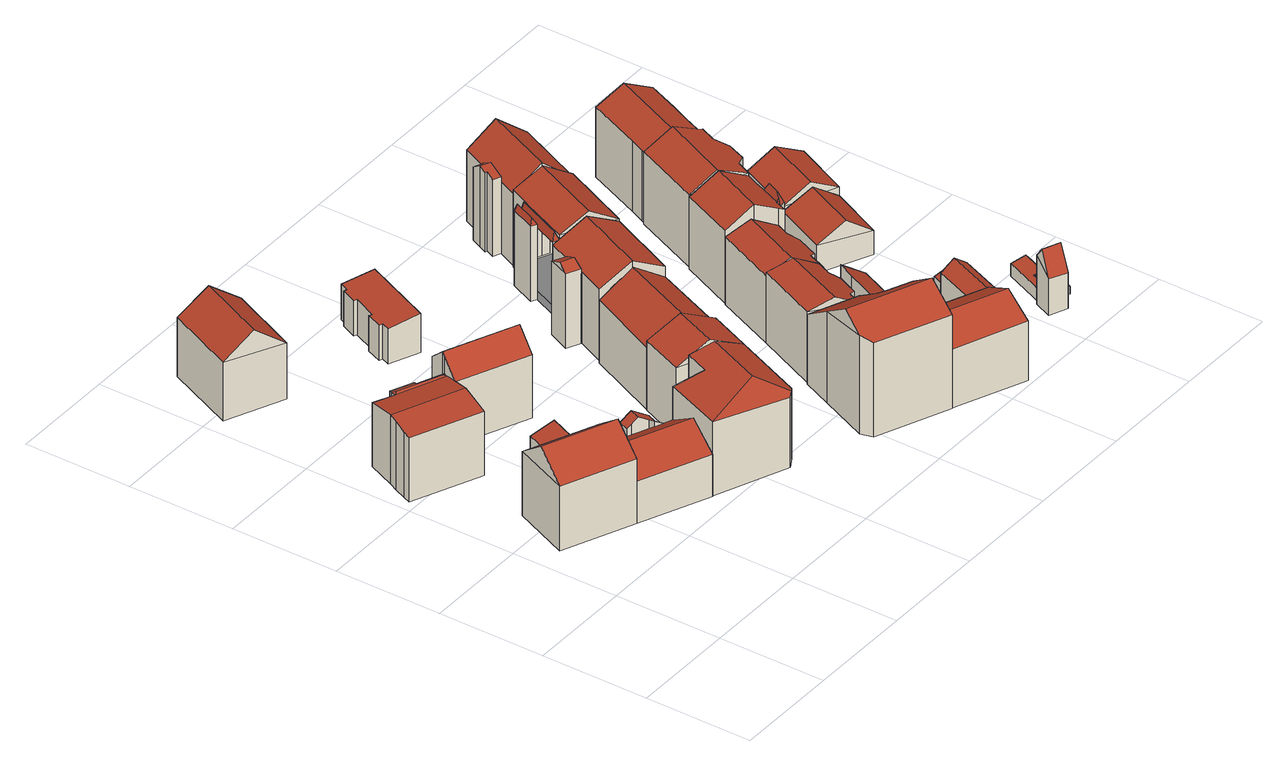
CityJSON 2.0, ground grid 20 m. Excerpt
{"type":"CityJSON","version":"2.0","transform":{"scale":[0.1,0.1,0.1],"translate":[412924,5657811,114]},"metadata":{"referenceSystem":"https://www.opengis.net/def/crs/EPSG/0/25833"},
"CityObjects":{
"building1":{"type":"Building","attributes":{"Dachtyp_tdc":"tdcGableRoof","Gemeindeschluessel":14612000,"Dachneigung":38.09,"QualitaetDacherkennung":72,"Geometrietyp2DReferenz":"3000","measuredHeight":16.77,"function":"31001_9998","roofType":"3100"},"geometry":[{"type":"Solid","lod":"2","boundaries":[[[[0,1,2,3]],[[1,4,5,2]],[[4,6,7,5]],[[6,0,3,7]],[[4,1,8]],[[0,6,9]],[[1,0,9,8]],[[6,4,8,9]],[[3,2,5,7]]]],"semantics":{"surfaces":[{"type":"WallSurface"},{"type":"RoofSurface"},{"type":"GroundSurface"}],"values":[[0,0,0,0,0,0,1,1,2]]}}]},
"building2":{"type":"Building","attributes":{"Gemeindeschluessel":14612000,"Geometrietyp2DReferenz":"3000","function":"31001_9998","roofType":"9999"},"children":["building2-1","building2-2"]},
"building2-1":{"type":"BuildingPart","attributes":{"Dachtyp_tdc":"tdcGableRoof","Dachneigung":10.34,"QualitaetDacherkennung":66,"Geometrietyp2DReferenz":"3000","measuredHeight":13.44,"roofType":"3100"},"parents":["building2"],"geometry":[{"type":"MultiSurface","lod":"2","boundaries":[[[10,11,12]],[[10,13,14,11]],[[13,15,16,14]],[[15,17,18,16]],[[17,19,20,18]],[[19,21,22,20]],[[21,23,24,22]],[[23,25,26,24]],[[25,27,28,29,26]],[[23,21,19,17,15,13]],[[13,10,30,27,25,23]],[[31,11,14,16,18,20,22,24,26,29]]],"semantics":{"surfaces":[{"type":"WallSurface"},{"type":"RoofSurface"},{"type":"GroundSurface"}],"values":[0,0,0,0,0,0,0,0,0,1,1,2]}}]},
"building2-2":{"type":"BuildingPart","attributes":{"Dachtyp_tdc":"tdcFreeFormRoof","Dachneigung":17.15,"QualitaetDacherkennung":19,"Geometrietyp2DReferenz":"3000","measuredHeight":12.52,"roofType":"5000"},"parents":["building2"],"geometry":[{"type":"MultiSurface","lod":"2","boundaries":[[[32,33,34,35]],[[33,36,31,34]],[[28,37,38,29]],[[37,39,40,38]],[[39,41,42,40]],[[41,32,35,42]],[[37,28,43]],[[28,36,44,43]],[[36,33,44]],[[33,32,41,39,37,43,44]],[[35,34,31,11,31,29,38,40,42]]],"semantics":{"surfaces":[{"type":"WallSurface"},{"type":"RoofSurface"},{"type":"GroundSurface"}],"values":[0,0,0,0,0,0,1,1,1,1,2]}}]},
"building3":{"type":"Building","attributes":{"Gemeindeschluessel":14612000,"Geometrietyp2DReferenz":"3000","function":"31001_9998","roofType":"9999"},"children":["building3-1","building3-2"]},
"building3-1":{"type":"BuildingPart","attributes":{"Dachtyp_tdc":"tdcGableRoof","Dachneigung":32.55,"QualitaetDacherkennung":63,"Geometrietyp2DReferenz":"3000","measuredHeight":11.02,"roofType":"3100"},"parents":["building3"],"geometry":[{"type":"MultiSurface","lod":"2","boundaries":[[[45,46,47,48]],[[49,50,51,52,53]],[[50,54,55,51]],[[54,56,57,55]],[[56,58,59,57]],[[58,45,48,59]],[[54,50,49,60]],[[60,61,46,45,58,56,54]],[[48,47,62,52,51,55,57,59]]],"semantics":{"surfaces":[{"type":"WallSurface"},{"type":"RoofSurface"},{"type":"GroundSurface"}],"values":[0,0,0,0,0,0,1,1,2]}}]},
"building3-2":{"type":"BuildingPart","attributes":{"Dachtyp_tdc":"tdcFreeFormRoof","Dachneigung":33.66,"QualitaetDacherkennung":36,"Geometrietyp2DReferenz":"3000","measuredHeight":11.81,"roofType":"5000"},"parents":["building3"],"geometry":[{"type":"MultiSurface","lod":"2","boundaries":[[[63,64,65,47,46]],[[64,66,5,65]],[[66,67,2,5]],[[68,69,66,64]],[[68,64,63]],[[69,68,63,61,70,53,67]],[[69,67,66]],[[2,52,62,47,65,5]]],"semantics":{"surfaces":[{"type":"WallSurface"},{"type":"RoofSurface"},{"type":"GroundSurface"}],"values":[0,0,0,1,0,1,0,2]}}]},
"building4":{"type":"Building","attributes":{"Dachtyp_tdc":"tdcPolyFlatRoof","Gemeindeschluessel":14612000,"Dachneigung":19.39,"QualitaetDacherkennung":85,"Geometrietyp2DReferenz":"3000","measuredHeight":5.54,"function":"31001_9998","roofType":"2100"},"geometry":[{"type":"Solid","lod":"2","boundaries":[[[[71,72,73,74]],[[72,75,76,73]],[[75,77,78,76]],[[77,71,74,78]],[[77,75,72,71]],[[74,73,76,78]]]],"semantics":{"surfaces":[{"type":"WallSurface"},{"type":"RoofSurface"},{"type":"GroundSurface"}],"values":[[0,0,0,0,1,2]]}}]},
"building5":{"type":"Building","attributes":{"Dachtyp_tdc":"tdcGableRoof","Gemeindeschluessel":14612000,"Dachneigung":37.72,"QualitaetDacherkennung":63,"Geometrietyp2DReferenz":"3000","measuredHeight":15.5,"function":"31001_9998","roofType":"3100"},"geometry":[{"type":"Solid","lod":"2","boundaries":[[[[79,80,81,82]],[[80,83,84,81]],[[83,85,86,84]],[[85,79,82,86]],[[83,80,87]],[[79,85,88]],[[80,79,88,87]],[[85,83,87,88]],[[82,81,84,86]]]],"semantics":{"surfaces":[{"type":"WallSurface"},{"type":"RoofSurface"},{"type":"GroundSurface"}],"values":[[0,0,0,0,0,0,1,1,2]]}}]},
"building6":{"type":"Building","attributes":{"Dachtyp_tdc":"tdcGableRoof","Gemeindeschluessel":14612000,"Dachneigung":43.06,"QualitaetDacherkennung":64,"Geometrietyp2DReferenz":"3000","measuredHeight":15.71,"function":"31001_9998","roofType":"3100"},"geometry":[{"type":"Solid","lod":"2","boundaries":[[[[89,90,91,92]],[[90,93,94,91]],[[93,95,96,94]],[[95,97,98,96]],[[97,99,100,98]],[[99,101,102,100]],[[101,89,92,102]],[[97,95,93,90]],[[90,89,101,99,97]],[[92,91,94,96,98,100,102]]]],"semantics":{"surfaces":[{"type":"WallSurface"},{"type":"RoofSurface"},{"type":"GroundSurface"}],"values":[[0,0,0,0,0,0,0,1,1,2]]}}]},
"building7":{"type":"Building","attributes":{"Dachtyp_tdc":"tdcPolyFlatRoof","Gemeindeschluessel":14612000,"Dachneigung":0,"QualitaetDacherkennung":6,"Geometrietyp2DReferenz":"3000","measuredHeight":2.08,"function":"31001_9998","roofType":"1000"},"geometry":[{"type":"Solid","lod":"2","boundaries":[[[[103,104,105,106]],[[104,107,108,105]],[[107,109,110,108]],[[109,103,106,110]],[[109,107,104,103]],[[106,105,108,110]]]],"semantics":{"surfaces":[{"type":"WallSurface"},{"type":"RoofSurface"},{"type":"GroundSurface"}],"values":[[0,0,0,0,1,2]]}}]},
"building8":{"type":"Building","attributes":{"Dachtyp_tdc":"tdcFreeFormRoof","Gemeindeschluessel":14612000,"Dachneigung":10.21,"QualitaetDacherkennung":42,"Geometrietyp2DReferenz":"3000","measuredHeight":16.27,"function":"31001_9998","roofType":"5000"},"geometry":[{"type":"Solid","lod":"2","boundaries":[[[[111,112,113,114]],[[112,115,116,113]],[[115,117,118,116]],[[117,119,120,118]],[[119,121,122,120]],[[121,123,124,122]],[[123,125,126,124]],[[125,111,114,126]],[[115,127,128,117]],[[112,111,129,128,127]],[[128,129,125,123,121,119,117]],[[115,112,127]],[[111,125,129]],[[114,113,116,118,120,122,124,126]]]],"semantics":{"surfaces":[{"type":"WallSurface"},{"type":"RoofSurface"},{"type":"GroundSurface"}],"values":[[0,0,0,0,0,0,0,0,1,1,1,0,0,2]]}}]},
"building9":{"type":"Building","attributes":{"Dachtyp_tdc":"tdcFreeFormRoof","Gemeindeschluessel":14612000,"Dachneigung":26.8,"QualitaetDacherkennung":75,"Geometrietyp2DReferenz":"3000","measuredHeight":16.56,"function":"31001_9998","roofType":"5000"},"geometry":[{"type":"Solid","lod":"2","boundaries":[[[[130,111,131,132]],[[111,133,134,131]],[[133,135,136,134]],[[135,130,132,136]],[[137,138,135,133]],[[111,130,138,137]],[[133,111,137]],[[130,135,138]],[[132,131,134,136]]]],"semantics":{"surfaces":[{"type":"WallSurface"},{"type":"RoofSurface"},{"type":"GroundSurface"}],"values":[[0,0,0,0,1,1,0,0,2]]}}]},
"building10":{"type":"Building","attributes":{"Dachtyp_tdc":"tdcPolyFlatRoof","Gemeindeschluessel":14612000,"Dachneigung":5.56,"QualitaetDacherkennung":55,"Geometrietyp2DReferenz":"3000","measuredHeight":7.43,"function":"31001_9998","roofType":"2100"},"geometry":[{"type":"Solid","lod":"2","boundaries":[[[[139,140,141,142]],[[140,143,144,141]],[[143,145,146,144]],[[145,147,148,146]],[[147,149,150,148]],[[149,151,152,150]],[[151,153,154,152]],[[153,155,156,154]],[[155,157,158,156]],[[157,159,160,158]],[[159,161,162,160]],[[161,163,164,162]],[[163,139,142,164]],[[163,161,159,157,155,153,151,149,147,145,143,140,139]],[[142,141,144,146,148,150,152,154,156,158,160,162,164]]]],"semantics":{"surfaces":[{"type":"WallSurface"},{"type":"RoofSurface"},{"type":"GroundSurface"}],"values":[[0,0,0,0,0,0,0,0,0,0,0,0,0,1,2]]}}]},
"building11":{"type":"Building","attributes":{"Dachtyp_tdc":"tdcGableRoof","Gemeindeschluessel":14612000,"Dachneigung":33.94,"QualitaetDacherkennung":64,"Geometrietyp2DReferenz":"3000","measuredHeight":16.22,"function":"31001_9998","roofType":"3100"},"geometry":[{"type":"Solid","lod":"2","boundaries":[[[[165,166,167,168]],[[166,169,170,167]],[[169,171,172,170]],[[171,165,168,172]],[[169,166,173]],[[165,171,174]],[[166,165,174,173]],[[171,169,173,174]],[[168,167,170,172]]]],"semantics":{"surfaces":[{"type":"WallSurface"},{"type":"RoofSurface"},{"type":"GroundSurface"}],"values":[[0,0,0,0,0,0,1,1,2]]}}]},
"building12":{"type":"Building","attributes":{"Dachtyp_tdc":"tdcFreeFormRoof","Gemeindeschluessel":14612000,"Dachneigung":34.96,"QualitaetDacherkennung":50,"Geometrietyp2DReferenz":"3000","measuredHeight":21.59,"function":"31001_9998","roofType":"5000"},"geometry":[{"type":"Solid","lod":"2","boundaries":[[[[175,176,177,178]],[[176,179,180,177]],[[179,181,182,180]],[[181,183,184,182]],[[183,185,186,184]],[[185,187,188,186]],[[183,189,190,187,185]],[[189,181,179,176,175,191,192,190]],[[192,187,190]],[[183,181,189]],[[188,193,194,178,177,180,182,184,186]],[[187,192,193,188]],[[192,191,194,193]],[[191,175,178,194]]]],"semantics":{"surfaces":[{"type":"WallSurface"},{"type":"RoofSurface"},{"type":"GroundSurface"}],"values":[[0,0,0,0,0,0,1,1,0,0,2,0,0,0]]}}]},
"building13":{"type":"Building","attributes":{"Gemeindeschluessel":14612000,"Geometrietyp2DReferenz":"3000","function":"31001_9998","roofType":"9999"},"children":["building13-1","building13-2"]},
"building13-1":{"type":"BuildingPart","attributes":{"Dachtyp_tdc":"tdcGableRoof","Dachneigung":27.45,"QualitaetDacherkennung":42,"Geometrietyp2DReferenz":"3000","measuredHeight":15.44,"roofType":"3100"},"parents":["building13"],"geometry":[{"type":"MultiSurface","lod":"2","boundaries":[[[195,196,197,198,199]],[[196,200,201,197]],[[200,196,202]],[[195,203,204]],[[196,195,204,202]],[[203,200,202,204]],[[198,197,201,205]]],"semantics":{"surfaces":[{"type":"WallSurface"},{"type":"RoofSurface"},{"type":"GroundSurface"}],"values":[0,0,0,0,1,1,2]}}]},
"building13-2":{"type":"BuildingPart","attributes":{"Dachtyp_tdc":"tdcGableRoof","Dachneigung":28.87,"QualitaetDacherkennung":77,"Geometrietyp2DReferenz":"3000","measuredHeight":17.18,"roofType":"3100"},"parents":["building13"],"geometry":[{"type":"MultiSurface","lod":"2","boundaries":[[[206,207,208,205]],[[207,209,210,208]],[[209,211,212,210]],[[211,213,214,212]],[[213,215,216,214]],[[215,217,218,216]],[[217,219,220,218]],[[219,199,198,220]],[[215,213,211,209]],[[209,207,206,199,219,217,215]],[[198,205,208,210,212,214,216,218,220]]],"semantics":{"surfaces":[{"type":"WallSurface"},{"type":"RoofSurface"},{"type":"GroundSurface"}],"values":[0,0,0,0,0,0,0,0,1,1,2]}}]},
"building14":{"type":"Building","attributes":{"Dachtyp_tdc":"tdcFreeFormRoof","Gemeindeschluessel":14612000,"Dachneigung":31.88,"QualitaetDacherkennung":47,"Geometrietyp2DReferenz":"3000","measuredHeight":14.64,"function":"31001_9998","roofType":"5000"},"geometry":[{"type":"Solid","lod":"2","boundaries":[[[[221,222,223,224]],[[222,225,226,223]],[[225,227,228,226]],[[227,229,230,228]],[[229,231,232,230]],[[231,233,234,232]],[[233,235,236,234]],[[235,221,224,236]],[[227,225,237,238,235,233,231,229]],[[238,237,222,221]],[[221,235,238]],[[225,222,237]],[[224,223,226,228,230,232,234,236]]]],"semantics":{"surfaces":[{"type":"WallSurface"},{"type":"RoofSurface"},{"type":"GroundSurface"}],"values":[[0,0,0,0,0,0,0,0,1,1,0,0,2]]}}]},
"building15":{"type":"Building","attributes":{"Dachtyp_tdc":"tdcGableRoof","Gemeindeschluessel":14612000,"Dachneigung":29.13,"QualitaetDacherkennung":51,"Geometrietyp2DReferenz":"3000","measuredHeight":14.47,"function":"31001_9998","roofType":"3100"},"geometry":[{"type":"Solid","lod":"2","boundaries":[[[[239,240,241,242]],[[240,243,244,241]],[[243,245,246,244]],[[245,239,242,246]],[[243,240,247]],[[239,245,248]],[[240,239,248,247]],[[245,243,247,248]],[[242,241,244,246]]]],"semantics":{"surfaces":[{"type":"WallSurface"},{"type":"RoofSurface"},{"type":"GroundSurface"}],"values":[[0,0,0,0,0,0,1,1,2]]}}]},
"building16":{"type":"Building","attributes":{"Dachtyp_tdc":"tdcPolyFlatRoof","Gemeindeschluessel":14612000,"Dachneigung":6.5,"QualitaetDacherkennung":55,"Geometrietyp2DReferenz":"3000","measuredHeight":3.48,"function":"31001_9998","roofType":"2100"},"geometry":[{"type":"Solid","lod":"2","boundaries":[[[[249,250,251,252]],[[250,253,254,251]],[[253,255,256,254]],[[255,257,258,256]],[[257,249,252,258]],[[257,255,253,250,249]],[[252,251,254,256,258]]]],"semantics":{"surfaces":[{"type":"WallSurface"},{"type":"RoofSurface"},{"type":"GroundSurface"}],"values":[[0,0,0,0,0,1,2]]}}]},
"building17":{"type":"Building","attributes":{"Gemeindeschluessel":14612000,"Geometrietyp2DReferenz":"3000","function":"31001_9998","roofType":"9999"},"children":["building17-1","building17-2","building17-3"]},
"building17-1":{"type":"BuildingPart","attributes":{"Dachtyp_tdc":"tdcGableRoof","Dachneigung":32.74,"QualitaetDacherkennung":57,"Geometrietyp2DReferenz":"3000","measuredHeight":17.64,"roofType":"3100"},"parents":["building17"],"geometry":[{"type":"MultiSurface","lod":"2","boundaries":[[[259,260,261,262,263]],[[264,265,266,267,268]],[[265,269,270,266]],[[269,259,263,270]],[[269,271,272,259]],[[264,260,272,271,265]],[[265,271,269]],[[259,272,260]],[[263,262,267,266,270]]],"semantics":{"surfaces":[{"type":"WallSurface"},{"type":"RoofSurface"},{"type":"GroundSurface"}],"values":[0,0,0,0,1,1,0,0,2]}}]},
"building17-2":{"type":"BuildingPart","attributes":{"Dachtyp_tdc":"tdcFreeFormRoof","Dachneigung":62.88,"QualitaetDacherkennung":23,"Geometrietyp2DReferenz":"3000","measuredHeight":15.55,"roofType":"5000"},"parents":["building17"],"geometry":[{"type":"MultiSurface","lod":"2","boundaries":[[[273,274,275,276,277]],[[274,278,279,275]],[[278,280,281,282,279]],[[283,280,278]],[[284,283,278,274]],[[284,274,273]],[[283,284,273,280]],[[276,275,279,282]]],"semantics":{"surfaces":[{"type":"WallSurface"},{"type":"RoofSurface"},{"type":"GroundSurface"}],"values":[0,0,0,0,1,1,1,2]}}]},
"building17-3":{"type":"BuildingPart","attributes":{"Dachtyp_tdc":"tdcFreeFormRoof","Dachneigung":68.47,"QualitaetDacherkennung":36,"Geometrietyp2DReferenz":"3000","measuredHeight":15.49,"roofType":"5000"},"parents":["building17"],"geometry":[{"type":"MultiSurface","lod":"2","boundaries":[[[261,285,286,262]],[[281,268,267,282]],[[287,268,281]],[[288,287,281,277,285]],[[288,285,261]],[[287,288,261,268]],[[262,286,276,282,267]]],"semantics":{"surfaces":[{"type":"WallSurface"},{"type":"RoofSurface"},{"type":"GroundSurface"}],"values":[0,0,0,1,1,1,2]}}]},
"building18":{"type":"Building","attributes":{"Dachtyp_tdc":"tdcFreeFormRoof","Gemeindeschluessel":14612000,"Dachneigung":31.61,"QualitaetDacherkennung":49,"Geometrietyp2DReferenz":"3000","measuredHeight":14.8,"function":"31001_9998","roofType":"5000"},"geometry":[{"type":"Solid","lod":"2","boundaries":[[[[289,290,291,292]],[[290,293,294,291]],[[293,295,296,294]],[[295,297,298,296]],[[297,299,300,298]],[[299,225,226,300]],[[225,301,223,226]],[[302,303,289,301]],[[293,290,303,302,225,299,297,295]],[[290,289,303]],[[301,225,302]],[[223,292,291,294,296,298,300,226]],[[301,289,292,223]]]],"semantics":{"surfaces":[{"type":"WallSurface"},{"type":"RoofSurface"},{"type":"GroundSurface"}],"values":[[0,0,0,0,0,0,0,1,1,0,0,2,0]]}}]},
"building19":{"type":"Building","attributes":{"Dachtyp_tdc":"tdcPolyFlatRoof","Gemeindeschluessel":14612000,"Dachneigung":35.3,"QualitaetDacherkennung":78,"Geometrietyp2DReferenz":"3000","measuredHeight":7.34,"function":"31001_9998","roofType":"2100"},"geometry":[{"type":"Solid","lod":"2","boundaries":[[[[304,305,306,307]],[[305,308,309,306]],[[305,304,310,311,312,308]],[[309,256,254,313,307,306]],[[308,312,256,309]],[[312,311,254,256]],[[311,310,313,254]],[[310,304,307,313]]]],"semantics":{"surfaces":[{"type":"WallSurface"},{"type":"RoofSurface"},{"type":"GroundSurface"}],"values":[[0,0,1,2,0,0,0,0]]}}]},
"building20":{"type":"Building","attributes":{"Gemeindeschluessel":14612000,"Geometrietyp2DReferenz":"3000","function":"31001_9998","roofType":"9999"},"children":["building20-1","building20-2"]},
"building20-1":{"type":"BuildingPart","attributes":{"Dachtyp_tdc":"tdcGableRoof","Dachneigung":16.09,"QualitaetDacherkennung":37,"Geometrietyp2DReferenz":"3000","measuredHeight":15.71,"roofType":"3100"},"parents":["building20"],"geometry":[{"type":"MultiSurface","lod":"2","boundaries":[[[314,315,316,317,318]],[[315,319,320,316]],[[319,321,322,320]],[[321,323,324,322]],[[323,325,326,324]],[[325,327,328,329,326]],[[323,321,319,315,314,330]],[[330,331,327,325,323]],[[332,333,317,316,320,322,324,326,329]]],"semantics":{"surfaces":[{"type":"WallSurface"},{"type":"RoofSurface"},{"type":"GroundSurface"}],"values":[0,0,0,0,0,0,1,1,2]}}]},
"building20-2":{"type":"BuildingPart","attributes":{"Dachtyp_tdc":"tdcGableRoof","Dachneigung":39.23,"QualitaetDacherkennung":67,"Geometrietyp2DReferenz":"3000","measuredHeight":17.88,"roofType":"3100"},"parents":["building20"],"geometry":[{"type":"MultiSurface","lod":"2","boundaries":[[[328,334,335,329]],[[334,336,337,335]],[[336,338,339,337]],[[338,340,341,339]],[[340,342,343,341]],[[342,344,345,343]],[[344,346,347,345]],[[346,318,317,347]],[[342,340,338,336]],[[336,334,328,348,349,318,346,344,342]],[[317,333,332,329,335,337,339,341,343,345,347]]],"semantics":{"surfaces":[{"type":"WallSurface"},{"type":"RoofSurface"},{"type":"GroundSurface"}],"values":[0,0,0,0,0,0,0,0,1,1,2]}}]},
"building21":{"type":"Building","attributes":{"Gemeindeschluessel":14612000,"Geometrietyp2DReferenz":"3000","function":"31001_9998","roofType":"9999"},"children":["building21-1","building21-2"]},
"building21-1":{"type":"BuildingPart","attributes":{"Dachtyp_tdc":"tdcFreeFormRoof","Dachneigung":65.63,"QualitaetDacherkennung":44,"Geometrietyp2DReferenz":"3000","measuredHeight":15.2,"roofType":"5000"},"parents":["building21"],"geometry":[{"type":"MultiSurface","lod":"2","boundaries":[[[350,351,352,353]],[[351,354,355,352]],[[354,356,357,355]],[[356,358,357]],[[359,360,361,362]],[[360,350,353,361]],[[363,358,364,365,366]],[[358,356,354,364]],[[354,351,365,364]],[[351,350,366,365]],[[350,360,359,363,366]],[[353,352,355,357,367,362,361]]],"semantics":{"surfaces":[{"type":"WallSurface"},{"type":"RoofSurface"},{"type":"GroundSurface"}],"values":[0,0,0,0,0,0,1,1,1,1,1,2]}}]},
"building21-2":{"type":"BuildingPart","attributes":{"Dachtyp_tdc":"tdcGableRoof","Dachneigung":28.59,"QualitaetDacherkennung":69,"Geometrietyp2DReferenz":"3000","measuredHeight":17.18,"roofType":"3100"},"parents":["building21"],"geometry":[{"type":"MultiSurface","lod":"2","boundaries":[[[368,369,370,357,356]],[[369,371,372,370]],[[371,373,374,372]],[[373,375,376,374]],[[375,377,378,376]],[[377,379,380,378]],[[379,381,382,380]],[[381,383,384,382]],[[383,385,386,384]],[[385,387,359,362,386]],[[381,379,377,375]],[[375,373,371,369,368,387,385,383,381]],[[362,367,357,370,372,374,376,378,380,382,384,386]]],"semantics":{"surfaces":[{"type":"WallSurface"},{"type":"RoofSurface"},{"type":"GroundSurface"}],"values":[0,0,0,0,0,0,0,0,0,0,1,1,2]}}]},
"building22":{"type":"Building","attributes":{"Dachtyp_tdc":"tdcFreeFormRoof","Gemeindeschluessel":14612000,"Dachneigung":36.9,"QualitaetDacherkennung":85,"Geometrietyp2DReferenz":"3000","measuredHeight":7.47,"function":"31001_9998","roofType":"5000"},"geometry":[{"type":"Solid","lod":"2","boundaries":[[[[388,389,390,391]],[[389,392,393,390]],[[392,394,395,393]],[[394,396,397,395]],[[396,398,399,397]],[[398,388,391,399]],[[400,401,392,389,388]],[[396,394,401,400,398]],[[388,398,400]],[[394,392,401]],[[391,390,393,395,397,399]]]],"semantics":{"surfaces":[{"type":"WallSurface"},{"type":"RoofSurface"},{"type":"GroundSurface"}],"values":[[0,0,0,0,0,0,1,1,0,0,2]]}}]},
"building23":{"type":"Building","attributes":{"Dachtyp_tdc":"tdcGableRoof","Gemeindeschluessel":14612000,"Dachneigung":60.98,"QualitaetDacherkennung":14,"Geometrietyp2DReferenz":"3000","measuredHeight":3.36,"function":"31001_9998","roofType":"3100"},"geometry":[{"type":"Solid","lod":"2","boundaries":[[[[402,403,404,405]],[[403,406,407,404]],[[406,408,409,407]],[[408,402,405,409]],[[406,403,410]],[[402,408,411]],[[403,402,411,410]],[[408,406,410,411]],[[405,404,407,409]]]],"semantics":{"surfaces":[{"type":"WallSurface"},{"type":"RoofSurface"},{"type":"GroundSurface"}],"values":[[0,0,0,0,0,0,1,1,2]]}}]},
"building24":{"type":"Building","attributes":{"Dachtyp_tdc":"tdcFreeFormRoof","Gemeindeschluessel":14612000,"Dachneigung":23.69,"QualitaetDacherkennung":64,"Geometrietyp2DReferenz":"3000","measuredHeight":16.92,"function":"31001_9998","roofType":"5000"},"geometry":[{"type":"Solid","lod":"2","boundaries":[[[[412,413,414,415]],[[413,416,417,414]],[[416,418,419,417]],[[418,420,421,419]],[[420,422,423,421]],[[422,424,425,423]],[[424,426,427,425]],[[426,428,429,427]],[[428,412,415,429]],[[430,431,426,424]],[[420,418,416,413,412,428,431,430,422]],[[428,426,431]],[[424,422,430]],[[415,414,417,419,421,423,425,427,429]]]],"semantics":{"surfaces":[{"type":"WallSurface"},{"type":"RoofSurface"},{"type":"GroundSurface"}],"values":[[0,0,0,0,0,0,0,0,0,1,1,0,0,2]]}}]},
"building25":{"type":"Building","attributes":{"Dachtyp_tdc":"tdcFreeFormRoof","Gemeindeschluessel":14612000,"Dachneigung":67.42,"QualitaetDacherkennung":12,"Geometrietyp2DReferenz":"3000","measuredHeight":11.59,"function":"31001_9998","roofType":"5000"},"geometry":[{"type":"Solid","lod":"2","boundaries":[[[[432,433,434,435]],[[433,436,437,434]],[[436,438,439,437]],[[438,440,441,439]],[[440,442,443,441]],[[442,432,435,443]],[[444,433,432,442,440,445]],[[436,444,445,438]],[[436,433,444]],[[440,438,445]],[[435,434,437,439,441,443]]]],"semantics":{"surfaces":[{"type":"WallSurface"},{"type":"RoofSurface"},{"type":"GroundSurface"}],"values":[[0,0,0,0,0,0,1,1,0,0,2]]}}]},
"building26":{"type":"Building","attributes":{"Dachtyp_tdc":"tdcGableRoof","Gemeindeschluessel":14612000,"Dachneigung":35.41,"QualitaetDacherkennung":52,"Geometrietyp2DReferenz":"3000","measuredHeight":8.29,"function":"31001_9998","roofType":"3100"},"geometry":[{"type":"Solid","lod":"2","boundaries":[[[[446,447,448,449]],[[447,450,451,448]],[[450,452,453,451]],[[452,446,449,453]],[[450,447,454]],[[446,452,455]],[[447,446,455,454]],[[452,450,454,455]],[[449,448,451,453]]]],"semantics":{"surfaces":[{"type":"WallSurface"},{"type":"RoofSurface"},{"type":"GroundSurface"}],"values":[[0,0,0,0,0,0,1,1,2]]}}]},
"building27":{"type":"Building","attributes":{"Dachtyp_tdc":"tdcFreeFormRoof","Gemeindeschluessel":14612000,"Dachneigung":36.24,"QualitaetDacherkennung":34,"Geometrietyp2DReferenz":"3000","measuredHeight":3.18,"function":"31001_9998","roofType":"5000"},"geometry":[{"type":"Solid","lod":"2","boundaries":[[[[456,457,458,459]],[[457,460,461,458]],[[460,462,463,461]],[[462,464,465,463]],[[464,466,467,465]],[[466,456,459,467]],[[468,462,460,457,469]],[[466,470,469,457,456]],[[464,468,469,470]],[[466,464,470]],[[464,462,468]],[[459,458,461,463,465,467]]]],"semantics":{"surfaces":[{"type":"WallSurface"},{"type":"RoofSurface"},{"type":"GroundSurface"}],"values":[[0,0,0,0,0,0,1,1,1,0,0,2]]}}]},
"building28":{"type":"Building","attributes":{"Dachtyp_tdc":"tdcPolyFlatRoof","Gemeindeschluessel":14612000,"Dachneigung":13.29,"QualitaetDacherkennung":58,"Geometrietyp2DReferenz":"3000","measuredHeight":3.08,"function":"31001_9998","roofType":"2100"},"geometry":[{"type":"Solid","lod":"2","boundaries":[[[[471,472,435,473]],[[472,474,443,435]],[[474,475,476,443]],[[475,477,478,476]],[[477,479,480,478]],[[479,481,482,480]],[[481,471,473,482]],[[481,479,477,475,474,472,471]],[[473,435,443,476,478,480,482]]]],"semantics":{"surfaces":[{"type":"WallSurface"},{"type":"RoofSurface"},{"type":"GroundSurface"}],"values":[[0,0,0,0,0,0,0,1,2]]}}]},
"building29":{"type":"Building","attributes":{"Dachtyp_tdc":"tdcGableRoof","Gemeindeschluessel":14612000,"Dachneigung":27.89,"QualitaetDacherkennung":72,"Geometrietyp2DReferenz":"3000","measuredHeight":16.35,"function":"31001_9998","roofType":"3100"},"geometry":[{"type":"Solid","lod":"2","boundaries":[[[[483,484,485,486]],[[484,487,488,485]],[[487,489,490,488]],[[489,491,492,490]],[[491,493,494,492]],[[493,495,496,494]],[[495,497,498,496]],[[497,499,500,498]],[[499,501,502,500]],[[501,503,504,502]],[[503,505,506,504]],[[505,483,486,506]],[[501,499,497,495,493,491]],[[491,489,487,484,483,505,503,501]],[[486,485,488,490,492,494,496,498,500,502,504,506]]]],"semantics":{"surfaces":[{"type":"WallSurface"},{"type":"RoofSurface"},{"type":"GroundSurface"}],"values":[[0,0,0,0,0,0,0,0,0,0,0,0,1,1,2]]}}]},
"building30":{"type":"Building","attributes":{"Dachtyp_tdc":"tdcGableRoof","Gemeindeschluessel":14612000,"Dachneigung":28.33,"QualitaetDacherkennung":64,"Geometrietyp2DReferenz":"3000","measuredHeight":9.36,"function":"31001_9998","roofType":"3100"},"geometry":[{"type":"Solid","lod":"2","boundaries":[[[[507,508,449,509]],[[508,510,453,449]],[[510,511,512,453]],[[511,507,509,512]],[[510,508,513]],[[507,511,514]],[[508,507,514,513]],[[511,510,513,514]],[[509,449,453,512]]]],"semantics":{"surfaces":[{"type":"WallSurface"},{"type":"RoofSurface"},{"type":"GroundSurface"}],"values":[[0,0,0,0,0,0,1,1,2]]}}]}
},
"vertices":[
[94,448,129],[226,392,129],[226,392,5],[94,448,5],[181,288,130],[181,288,5],[49,344,130],[49,344,5],[203,340,173],[72,396,173],
[174,634,143],[174,634,14],[174,634,130],[162,605,148],[162,605,14],[139,553,138],[139,553,14],[11,608,138],[11,608,14],[16,621,140],[16,621,14],[26,644,145],[26,644,14],[34,660,148],[34,660,14],[56,711,138],[56,711,14],[94,694,138],[94,694,137],[94,694,14],[184,656,138],[184,656,14],
[140,685,137],[187,665,137],[187,665,14],[140,685,14],[184,656,137],[98,703,137],[98,703,14],[101,709,135],[101,709,14],[142,691,135],[142,691,14],[101,697,139],[181,662,139],
[353,340,74],[353,338,73],[353,338,5],[353,340,5],[272,372,101],[280,391,101],[280,391,5],[272,372,5],[272,372,86],[300,383,116],[300,383,5],[329,370,95],[329,370,5],[322,353,95],[322,353,5],[292,364,116],[335,346,86],[292,364,5],
[353,338,86],[310,233,86],[310,233,5],[181,288,86],[226,392,86],[331,285,124],[203,340,124],[292,364,86],
[226,526,51],[266,508,66],[266,508,11],[226,526,11],[234,433,66],[234,433,11],[194,450,51],[194,450,11],
[3,962,144],[61,1092,144],[61,1092,30],[3,962,30],[168,1044,139],[168,1044,30],[110,915,139],[110,915,30],[113,1068,185],[56,939,185],
[187,665,172],[189,669,177],[189,669,19],[187,665,19],[202,699,148],[202,699,19],[332,643,148],[332,643,19],[320,613,177],[320,613,19],[305,578,141],[305,578,19],[174,634,141],[174,634,19],
[372,332,29],[353,340,29],[353,340,8],[372,332,8],[369,380,29],[369,380,8],[389,371,29],[389,371,8],
[521,322,142],[465,190,142],[465,190,6],[521,322,6],[444,178,142],[444,178,6],[310,233,149],[310,233,6],[353,340,149],[353,340,6],[372,332,153],[372,332,6],[407,317,159],[407,317,6],[426,361,159],[426,361,6],[454,183,146],[428,239,168],[471,343,168],
[553,399,142],[521,322,9],[553,399,9],[404,370,143],[404,370,9],[438,451,143],[438,451,9],[462,346,175],[495,425,175],
[340,818,102],[284,842,95],[284,842,27],[340,818,27],[290,857,95],[290,857,27],[284,859,95],[284,859,27],[296,888,95],[296,888,27],[302,885,95],[302,885,27],[321,928,95],[321,928,27],[315,930,95],[315,930,27],[328,959,95],[328,959,27],[334,957,95],[334,957,27],[341,973,95],[341,973,27],[397,948,102],[397,948,27],[396,945,102],[396,945,27],
[609,536,133],[553,399,131],[553,399,10],[609,536,10],[438,451,129],[438,451,10],[499,586,131],[499,586,10],[497,424,173],[556,561,173],
[735,250,141],[715,203,176],[715,203,7],[735,250,7],[721,188,184],[721,188,7],[767,168,184],[767,168,7],[722,61,188],[722,61,7],[588,118,188],[588,118,7],[581,140,198],[581,140,7],[746,117,223],[598,179,223],[645,287,141],[621,231,184],[621,231,7],[645,287,7],
[521,636,158],[496,648,158],[496,648,14],[521,636,14],[521,636,151],[514,688,156],[514,688,14],[504,666,168],[539,676,156],[529,655,168],[539,676,14],
[539,676,151],[557,717,151],[557,717,14],[613,691,185],[613,691,14],[668,667,153],[668,667,14],[609,536,153],[609,536,14],[555,561,185],[555,561,14],[499,586,152],[499,586,14],[522,636,152],[522,636,14],
[645,287,146],[695,402,147],[695,402,10],[645,287,10],[786,363,127],[786,363,10],[775,338,126],[775,338,10],[784,320,117],[784,320,10],[767,282,117],[767,282,10],[745,275,128],[745,275,10],[735,250,128],[735,250,10],[742,382,156],[693,267,156],
[767,168,120],[896,114,120],[896,114,8],[767,168,8],[853,7,123],[853,7,8],[722,61,122],[722,61,8],[874,60,152],[744,114,152],
[784,208,42],[791,226,43],[791,226,8],[784,208,8],[795,235,43],[795,235,8],[820,225,40],[820,225,8],[808,198,40],[808,198,8],
[668,667,157],[569,712,165],[569,712,155],[569,712,16],[668,667,16],[609,803,165],[627,843,165],[627,843,16],[609,803,16],[609,803,155],[727,798,157],[727,798,16],[676,821,193],[618,689,193],
[577,761,161],[566,766,161],[566,766,16],[577,761,16],[577,761,155],[587,812,161],[587,812,16],[598,808,161],[598,808,155],[598,808,16],[592,810,172],[574,769,172],
[557,717,155],[557,717,16],[603,805,171],[565,720,171],
[744,516,140],[834,476,127],[834,476,10],[744,516,10],[824,454,127],[824,454,10],[831,433,118],[831,433,10],[814,392,118],[814,392,10],[796,387,127],[796,387,10],[695,402,140],[738,384,158],[787,496,158],
[856,372,81],[899,354,47],[899,354,8],[856,372,8],[839,216,47],[839,216,8],[842,340,80],[795,235,81],[820,225,62],[842,340,8],
[642,877,167],[628,883,167],[628,883,19],[642,877,19],[642,877,157],[635,899,172],[635,899,19],[632,900,172],[632,900,19],[638,914,176],[638,914,19],[647,934,161],[647,934,19],[663,927,161],[663,927,156],[663,927,19],[655,906,176],[664,927,161],[664,927,19],[655,906,19],
[684,973,156],[684,973,19],[732,951,198],[732,951,19],[785,927,151],[785,927,19],[727,798,152],[727,798,19],[675,821,198],[675,821,19],[627,843,157],[627,843,19],[642,876,157],[642,876,19],[664,927,157],[655,906,157],
[889,529,143],[872,492,143],[872,492,12],[889,529,12],[860,490,143],[860,490,12],[853,493,143],[853,493,12],[853,493,144],[875,545,123],[882,532,143],[882,532,12],[875,545,12],[872,536,144],[861,496,157],[866,501,164],[876,524,164],[872,536,12],
[853,493,154],[852,493,154],[852,493,12],[844,471,154],[844,471,12],[834,476,160],[834,476,12],[793,494,184],[793,494,12],[744,516,152],[744,516,12],[787,616,152],[787,616,12],[836,593,184],[836,593,12],[886,571,154],[886,571,12],[875,546,154],[875,546,12],[875,545,154],
[911,151,64],[948,243,64],[948,243,9],[911,151,9],[954,241,69],[954,241,9],[986,228,72],[986,228,9],[993,225,66],[993,225,9],[956,133,66],[956,133,9],[935,141,83],[972,234,83],
[954,241,36],[966,269,36],[966,269,11],[954,241,11],[997,256,23],[997,256,11],[986,228,23],[986,228,11],[986,261,44],[975,233,44],
[940,698,161],[929,670,160],[929,670,16],[940,698,16],[938,644,152],[938,644,16],[925,610,151],[925,610,16],[899,598,159],[899,598,16],[886,571,159],[886,571,16],[787,616,156],[787,616,16],[842,743,155],[842,743,16],[937,699,162],[937,699,16],[834,595,185],[891,721,185],
[1052,108,102],[1064,103,103],[1064,103,7],[1052,108,7],[1051,70,76],[1051,70,7],[1018,84,77],[1018,84,7],[1032,117,102],[1032,117,7],[1037,114,102],[1037,114,7],[1058,89,123],[1026,102,123],
[1034,500,59],[989,402,58],[989,402,11],[1034,500,11],[895,446,65],[895,446,11],[940,543,65],[940,543,11],[944,423,94],[989,520,94],
[1052,108,35],[1063,145,34],[1063,145,6],[1052,108,6],[1078,139,29],[1078,139,6],[1102,128,21],[1102,128,6],[1086,91,21],[1086,91,6],[1064,103,38],[1064,103,6],[1102,128,22],[1073,119,38],[1066,102,38],
[1063,145,33],[1052,108,34],[1063,145,7],[1037,114,31],[1071,195,31],[1071,195,7],[1097,184,37],[1097,184,7],[1091,169,37],[1091,169,7],[1078,139,37],[1078,139,7],
[955,738,154],[952,731,154],[952,731,19],[955,738,19],[940,704,154],[940,704,19],[937,699,154],[937,699,19],[889,722,182],[889,722,19],[842,743,154],[842,743,19],[844,747,154],[844,747,19],[856,774,154],[856,774,19],[900,876,154],[900,876,19],[946,855,182],[946,855,19],[995,833,154],[995,833,19],[971,775,154],[971,775,19],
[1081,602,76],[1034,500,76],[1081,602,11],[940,543,74],[987,645,74],[987,645,11],[986,522,104],[1033,624,104]
]}
